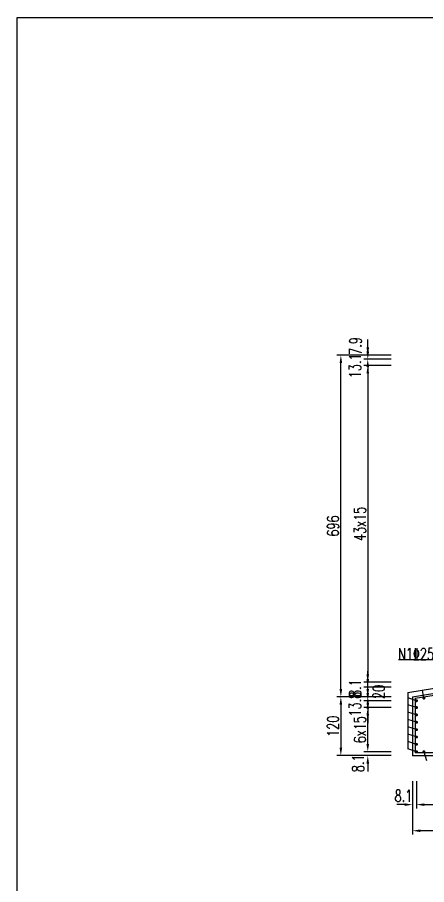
# Model space of a CAD drawing. Header units: millimetres. Extents: x -615 to 27787, y -21564 to 7677.
# Drawn here: x 11828 to 12663, y 962 to 2729 of the extents above; entities that cross this region are included whole.
import ezdxf

# ---------------------------------------------------------------- set-up
doc = ezdxf.new("R2010")
doc.units = ezdxf.units.MM
doc.header["$LTSCALE"] = 0.25
for name, color, linetype in [('文字', 7, 'Continuous'), ('标注', 7, 'Continuous'), ('次轮廓线', 7, 'Continuous'), ('钢筋', 1, 'Continuous')]:
    doc.layers.add(name, color=color, linetype=linetype)
doc.styles.get("Standard").update_dxf_attribs({"font": 'simplex1.shx', "width": 0.7, "bigfont": 'hztxt.shx'})
doc.dimstyles.new('80', dxfattribs={"dimscale": 8, "dimtxt": 3, "dimasz": 2, "dimexe": 1, "dimexo": 1, "dimgap": 0.5, "dimtad": 1, "dimdec": 1, "dimdsep": 46, "dimtxsty": 'Standard', "dimcen": 0.5, "dimadec": 0, "dimazin": 0, "dimtfac": 1, "dimtdec": 1, "dimtofl": 0, "dimtmove": 2, "dimatfit": 3, "dimfxl": 0, "dimtolj": 1, "dimtzin": 0, "dimarcsym": 0})

# ---------------------------------------------------------------- blocks, each defined once
blk = doc.blocks.new('点筋')
at = {"layer": '钢筋', "const_width": 3}
blk.add_lwpolyline([(-1.5, 0, 1), (1.5, 0, 1)], format="xyb", close=True, dxfattribs=at)
blk = doc.blocks.new('*D81')
at = {"layer": 'Defpoints', "color": 0}
for p in [(12634, 1224.8), (12642.1, 1232.8), (12642.1, 1125)]:
    blk.add_point(p, dxfattribs=at)
at = {"layer": '标注', "color": 0, "lineweight": -2}
for p, q in [((12634, 1173), (12634, 1117)), ((12642.1, 1173), (12642.1, 1117)), ((12618, 1125), (12602, 1125)), ((12658.1, 1125), (12674.1, 1125))]:
    blk.add_line(p, q, dxfattribs=at)
at = {"layer": '标注', "color": 0}
for points in [[(12618, 1127.6), (12618, 1122.3), (12634, 1125)], [(12658.1, 1127.6), (12658.1, 1122.3), (12642.1, 1125)]]:
    blk.add_solid(points, dxfattribs=at)
at = {"layer": '标注', "color": 0, "insert": (12615.3, 1142.9), "char_height": 24, "attachment_point": 5}
blk.add_mtext('\\A1;8.1', dxfattribs=at)
blk = doc.blocks.new('*D66')
at = {"layer": 'Defpoints', "color": 0}
for p in [(12642.1, 1232.8), (14217.1, 1232.8), (14217.1, 1125)]:
    blk.add_point(p, dxfattribs=at)
at = {"layer": '标注', "color": 0, "lineweight": -2}
for p, q in [((12642.1, 1173), (12642.1, 1117)), ((14217.1, 1173), (14217.1, 1117)), ((12658.1, 1125), (14201.1, 1125))]:
    blk.add_line(p, q, dxfattribs=at)
at = {"layer": '标注', "color": 0}
for points in [[(12658.1, 1127.6), (12658.1, 1122.3), (12642.1, 1125)], [(14201.1, 1127.6), (14201.1, 1122.3), (14217.1, 1125)]]:
    blk.add_solid(points, dxfattribs=at)
at = {"layer": '标注', "color": 0, "insert": (13429.6, 1141), "char_height": 24, "attachment_point": 5}
blk.add_mtext('\\A1;105x15', dxfattribs=at)
blk = doc.blocks.new('*D82')
at = {"layer": 'Defpoints', "color": 0}
for p in [(12634, 1224.8), (14229, 1224.8), (12634, 1071.8)]:
    blk.add_point(p, dxfattribs=at)
at = {"layer": '标注', "color": 0, "lineweight": -2}
for p, q in [((12634, 1119.8), (12634, 1063.8)), ((14229, 1119.8), (14229, 1063.8)), ((14213, 1071.8), (12650, 1071.8))]:
    blk.add_line(p, q, dxfattribs=at)
at = {"layer": '标注', "color": 0}
for points in [[(12650, 1074.5), (12650, 1069.1), (12634, 1071.8)], [(14213, 1074.5), (14213, 1069.1), (14229, 1071.8)]]:
    blk.add_solid(points, dxfattribs=at)
at = {"layer": '标注', "color": 0, "insert": (13431.5, 1087.8), "char_height": 24, "attachment_point": 5}
blk.add_mtext('\\A1;1595', dxfattribs=at)
blk = doc.blocks.new('*D83')
at = {"layer": 'Defpoints', "color": 0}
for p in [(12542.6, 1232.8), (12634, 1224.8), (12642.1, 1232.8)]:
    blk.add_point(p, dxfattribs=at)
at = {"layer": '标注', "color": 0, "lineweight": -2}
for p, q in [((12542.6, 1248.8), (12542.6, 1264.8)), ((12590.6, 1232.8), (12534.6, 1232.8)), ((12590.6, 1224.8), (12534.6, 1224.8)), ((12542.6, 1208.8), (12542.6, 1192.8))]:
    blk.add_line(p, q, dxfattribs=at)
at = {"layer": '标注', "color": 0}
for points in [[(12539.9, 1248.8), (12545.3, 1248.8), (12542.6, 1232.8)], [(12539.9, 1208.8), (12545.3, 1208.8), (12542.6, 1224.8)]]:
    blk.add_solid(points, dxfattribs=at)
at = {"layer": '标注', "color": 0, "insert": (12522.8, 1209.2), "char_height": 24, "attachment_point": 5, "rotation": 90}
blk.add_mtext('\\A1;8.1', dxfattribs=at)
blk = doc.blocks.new('*D84')
at = {"layer": 'Defpoints', "color": 0}
for p in [(12634, 1344.8), (12487.7, 1224.8), (12634, 1224.8)]:
    blk.add_point(p, dxfattribs=at)
at = {"layer": '标注', "color": 0, "lineweight": -2}
for p, q in [((12535.7, 1344.8), (12479.7, 1344.8)), ((12487.7, 1328.8), (12487.7, 1240.8)), ((12535.7, 1224.8), (12479.7, 1224.8))]:
    blk.add_line(p, q, dxfattribs=at)
at = {"layer": '标注', "color": 0}
for points in [[(12485.1, 1328.8), (12490.4, 1328.8), (12487.7, 1344.8)], [(12485.1, 1240.8), (12490.4, 1240.8), (12487.7, 1224.8)]]:
    blk.add_solid(points, dxfattribs=at)
at = {"layer": '标注', "color": 0, "insert": (12471.7, 1284.8), "char_height": 24, "attachment_point": 5, "rotation": 90}
blk.add_mtext('\\A1;120', dxfattribs=at)
blk = doc.blocks.new('*D70')
at = {"layer": 'Defpoints', "color": 0}
for p in [(12542.6, 2040.8), (12754, 2040.8), (12762.1, 2032.8)]:
    blk.add_point(p, dxfattribs=at)
at = {"layer": '标注', "color": 0, "lineweight": -2}
for p, q in [((12542.6, 2056.8), (12542.6, 2072.8)), ((12590.6, 2040.8), (12534.6, 2040.8)), ((12590.6, 2032.8), (12534.6, 2032.8)), ((12542.6, 2016.8), (12542.6, 2000.8))]:
    blk.add_line(p, q, dxfattribs=at)
at = {"layer": '标注', "color": 0}
for points in [[(12539.9, 2056.8), (12545.3, 2056.8), (12542.6, 2040.8)], [(12539.9, 2016.8), (12545.3, 2016.8), (12542.6, 2032.8)]]:
    blk.add_solid(points, dxfattribs=at)
at = {"layer": '标注', "color": 0, "insert": (12517.6, 2059.7), "char_height": 24, "attachment_point": 5, "rotation": 90}
blk.add_mtext('\\A1;7.9', dxfattribs=at)
blk = doc.blocks.new('*D71')
at = {"layer": 'Defpoints', "color": 0}
for p in [(12761.9, 2019.7), (12542.6, 1374.7), (12761.9, 1374.7)]:
    blk.add_point(p, dxfattribs=at)
at = {"layer": '标注', "color": 0, "lineweight": -2}
for p, q in [((12590.6, 2019.7), (12534.6, 2019.7)), ((12542.6, 2003.7), (12542.6, 1390.7)), ((12590.6, 1374.7), (12534.6, 1374.7))]:
    blk.add_line(p, q, dxfattribs=at)
at = {"layer": '标注', "color": 0}
for points in [[(12539.9, 2003.7), (12545.3, 2003.7), (12542.6, 2019.7)], [(12539.9, 1390.7), (12545.3, 1390.7), (12542.6, 1374.7)]]:
    blk.add_solid(points, dxfattribs=at)
at = {"layer": '标注', "color": 0, "insert": (12526.6, 1697.2), "char_height": 24, "attachment_point": 5, "rotation": 90}
blk.add_mtext('\\A1;43x15', dxfattribs=at)
blk = doc.blocks.new('*D72')
at = {"layer": 'Defpoints', "color": 0}
for p in [(12542.6, 2032.8), (12762.1, 2032.8), (12761.9, 2019.7)]:
    blk.add_point(p, dxfattribs=at)
at = {"layer": '标注', "color": 0, "lineweight": -2}
for p, q in [((12542.6, 2048.8), (12542.6, 2064.8)), ((12590.6, 2032.8), (12534.6, 2032.8)), ((12590.6, 2019.7), (12534.6, 2019.7)), ((12542.6, 2003.7), (12542.6, 1987.7))]:
    blk.add_line(p, q, dxfattribs=at)
at = {"layer": '标注', "color": 0}
for points in [[(12539.9, 2048.8), (12545.3, 2048.8), (12542.6, 2032.8)], [(12539.9, 2003.7), (12545.3, 2003.7), (12542.6, 2019.7)]]:
    blk.add_solid(points, dxfattribs=at)
at = {"layer": '标注', "color": 0, "insert": (12516.6, 2019.3), "char_height": 24, "attachment_point": 5, "rotation": 90}
blk.add_mtext('\\A1;13.1', dxfattribs=at)
blk = doc.blocks.new('*D73')
at = {"layer": 'Defpoints', "color": 0}
for p in [(12487.7, 2040.8), (12754, 2040.8), (12634, 1344.8)]:
    blk.add_point(p, dxfattribs=at)
at = {"layer": '标注', "color": 0, "lineweight": -2}
for p, q in [((12535.7, 2040.8), (12479.7, 2040.8)), ((12487.7, 1360.8), (12487.7, 2024.8)), ((12535.7, 1344.8), (12479.7, 1344.8))]:
    blk.add_line(p, q, dxfattribs=at)
at = {"layer": '标注', "color": 0}
for points in [[(12485.1, 2024.8), (12490.4, 2024.8), (12487.7, 2040.8)], [(12485.1, 1360.8), (12490.4, 1360.8), (12487.7, 1344.8)]]:
    blk.add_solid(points, dxfattribs=at)
at = {"layer": '标注', "color": 0, "insert": (12471.7, 1692.8), "char_height": 24, "attachment_point": 5, "rotation": 90}
blk.add_mtext('\\A1;696', dxfattribs=at)
blk = doc.blocks.new('*D77')
at = {"color": 0, "lineweight": -2}
for p, q in [((12590.6, 1322.8), (12534.6, 1322.8)), ((12542.6, 1248.8), (12542.6, 1306.8)), ((12590.6, 1232.8), (12534.6, 1232.8))]:
    blk.add_line(p, q, dxfattribs=at)
at = {"color": 0}
for points in [[(12539.9, 1306.8), (12545.3, 1306.8), (12542.6, 1322.8)], [(12539.9, 1248.8), (12545.3, 1248.8), (12542.6, 1232.8)]]:
    blk.add_solid(points, dxfattribs=at)
at = {"layer": 'Defpoints', "color": 0}
for p in [(12542.6, 1322.8), (12642.1, 1322.8), (12642.1, 1232.8)]:
    blk.add_point(p, dxfattribs=at)
at = {"color": 0, "insert": (12526.6, 1277.8), "char_height": 24, "attachment_point": 5, "rotation": 90}
blk.add_mtext('\\A1;6x15', dxfattribs=at)
blk = doc.blocks.new('*D78')
at = {"color": 0, "lineweight": -2}
for p, q in [((12542.6, 1352.7), (12542.6, 1368.7)), ((12590.6, 1336.7), (12534.6, 1336.7)), ((12590.6, 1322.8), (12534.6, 1322.8)), ((12542.6, 1306.8), (12542.6, 1290.8))]:
    blk.add_line(p, q, dxfattribs=at)
at = {"color": 0}
for points in [[(12539.9, 1352.7), (12545.3, 1352.7), (12542.6, 1336.7)], [(12539.9, 1306.8), (12545.3, 1306.8), (12542.6, 1322.8)]]:
    blk.add_solid(points, dxfattribs=at)
at = {"layer": 'Defpoints', "color": 0}
for p in [(12542.6, 1336.7), (12642.1, 1336.7), (12642.1, 1322.8)]:
    blk.add_point(p, dxfattribs=at)
at = {"color": 0, "insert": (12516.6, 1329.8), "char_height": 24, "attachment_point": 5, "rotation": 90}
blk.add_mtext('\\A1;13.8', dxfattribs=at)
blk = doc.blocks.new('*D79')
at = {"color": 0, "lineweight": -2}
for p, q in [((12542.6, 1360.8), (12542.6, 1376.8)), ((12590.6, 1344.8), (12534.6, 1344.8)), ((12590.6, 1336.7), (12534.6, 1336.7)), ((12542.6, 1320.7), (12542.6, 1304.7))]:
    blk.add_line(p, q, dxfattribs=at)
at = {"color": 0}
for points in [[(12539.9, 1360.8), (12545.3, 1360.8), (12542.6, 1344.8)], [(12539.9, 1320.7), (12545.3, 1320.7), (12542.6, 1336.7)]]:
    blk.add_solid(points, dxfattribs=at)
at = {"layer": 'Defpoints', "color": 0}
for p in [(12542.6, 1344.8), (12634, 1344.8), (12642.1, 1336.7)]:
    blk.add_point(p, dxfattribs=at)
at = {"color": 0, "insert": (12516.6, 1362.5), "char_height": 24, "attachment_point": 5, "rotation": 90}
blk.add_mtext('\\A1;8.1', dxfattribs=at)
blk = doc.blocks.new('*D80')
at = {"color": 0, "lineweight": -2}
for p, q in [((12542.6, 1380.7), (12542.6, 1396.7)), ((12590.6, 1364.7), (12534.6, 1364.7)), ((12590.6, 1344.8), (12534.6, 1344.8)), ((12542.6, 1328.8), (12542.6, 1312.8))]:
    blk.add_line(p, q, dxfattribs=at)
at = {"color": 0}
for points in [[(12539.9, 1380.7), (12545.3, 1380.7), (12542.6, 1364.7)], [(12539.9, 1328.8), (12545.3, 1328.8), (12542.6, 1344.8)]]:
    blk.add_solid(points, dxfattribs=at)
at = {"layer": 'Defpoints', "color": 0}
for p in [(12542.6, 1364.7), (12761.9, 1364.7), (12634, 1344.8)]:
    blk.add_point(p, dxfattribs=at)
at = {"color": 0, "insert": (12565, 1354.7), "char_height": 24, "attachment_point": 5, "rotation": 90}
blk.add_mtext('\\A1;20', dxfattribs=at)

msp = doc.modelspace()

# ---------------------------------------------------------------- linework, layer by layer
for p, q in [((12605.04, 1420.85), (12695.03, 1420.85)), ((12624, 1353.23), (12744, 1373.23)), ((12624, 1353.23), (12624, 1238.63)), ((12657.08, 1342.1), (12654.38, 1358.3)), ((12642.08, 1336.68), (12624, 1342.47)), ((12642.08, 1322.84), (12624, 1328.63)), ((12642.08, 1307.84), (12624, 1313.63)), ((12642.08, 1292.84), (12624, 1298.63)), ((12642.08, 1277.84), (12624, 1283.63)), ((12642.08, 1262.84), (12624, 1268.63)), ((12642.08, 1247.84), (12624, 1253.63)), ((12642.08, 1232.84), (12624, 1238.63)), ((12657.08, 1232.84), (12662.7, 1214.76))]:
    msp.add_line(p, q)
msp.add_lwpolyline([(11827.96, 2729.43), (27787.22, 2729.43), (27787.22, -517.68), (11827.96, -517.68)], close=True)
at = {"layer": '次轮廓线'}
for p, q in [((12634, 1344.76), (12754, 1364.76)), ((12634, 1344.76), (12634, 1224.76)), ((14229, 1224.76), (12634, 1224.76))]:
    msp.add_line(p, q, dxfattribs=at)
at = {"layer": '钢筋'}
for p, q in [((12639.58, 1341.72), (12833.55, 1374.05)), ((12639.58, 1341.72), (12639.58, 1230.34)), ((14229, 1230.34), (12639.58, 1230.34))]:
    msp.add_line(p, q, dxfattribs=at)

# ---------------------------------------------------------------- block references
for p in [(12657.08, 1342.1), (12642.08, 1336.68), (12642.08, 1322.84), (12642.08, 1307.84), (12642.08, 1292.84), (12642.08, 1277.84), (12642.08, 1262.84), (12642.08, 1247.84), (12642.08, 1232.84), (12657.08, 1232.84)]:
    msp.add_blockref('点筋', p)

# ---------------------------------------------------------------- texts
at = {"layer": '文字', "width": 0.7}
msp.add_text('N1%%13225@10', height=24, rotation=360, dxfattribs=at).set_placement((12604.3, 1419.92))

# ---------------------------------------------------------------- dimensions: what is measured, and where the dimension line sits
for base, p1, p2, picture, middle in [((12542.59, 1364.74), (12634, 1344.76), (12761.94, 1364.74), '*D80', (12564.98, 1354.75)), ((12542.59, 1344.76), (12642.08, 1336.68), (12634, 1344.76), '*D79', (12516.59, 1362.47))]:
    dim = msp.add_linear_dim(base=base, p1=p1, p2=p2, angle=90, dimstyle='80')
    dim.commit()
    dim.dimension.update_dxf_attribs({"geometry": picture, "text_midpoint": middle, "dimtype": 160})
dim = msp.add_linear_dim(base=(12542.59, 1336.68), p1=(12642.08, 1322.84), p2=(12642.08, 1336.68), angle=90, dimstyle='80')
dim.commit()
dim.dimension.update_dxf_attribs({"geometry": '*D78', "text_midpoint": (12516.59, 1329.76)})
dim = msp.add_linear_dim(base=(12542.59, 1322.84), p1=(12642.08, 1232.84), p2=(12642.08, 1322.84), angle=90, text='6x15', dimstyle='80')
dim.commit()
dim.dimension.update_dxf_attribs({"geometry": '*D77', "text_midpoint": (12526.59, 1277.84)})
at = {"layer": '标注'}
for base, p1, p2, picture, middle in [((12542.59, 2040.76), (12762.08, 2032.84), (12754, 2040.76), '*D70', (12517.63, 2059.68)), ((12542.59, 2032.84), (12761.94, 2019.74), (12762.08, 2032.84), '*D72', (12516.59, 2019.35)), ((12542.59, 1232.84), (12634, 1224.76), (12642.08, 1232.84), '*D83', (12522.81, 1209.17))]:
    dim = msp.add_linear_dim(base=base, p1=p1, p2=p2, angle=90, dimstyle='80', dxfattribs=at)
    dim.commit()
    dim.dimension.update_dxf_attribs({"geometry": picture, "text_midpoint": middle, "dimtype": 160})
for base, p2, picture, middle in [((12487.72, 2040.76), (12754, 2040.76), '*D73', (12471.72, 1692.76)), ((12487.72, 1224.76), (12634, 1224.76), '*D84', (12471.72, 1284.76))]:
    dim = msp.add_linear_dim(base=base, p1=(12634, 1344.76), p2=p2, angle=90, dimstyle='80', dxfattribs=at)
    dim.commit()
    dim.dimension.update_dxf_attribs({"geometry": picture, "text_midpoint": middle})
dim = msp.add_linear_dim(base=(12542.59, 1374.74), p1=(12761.94, 2019.74), p2=(12761.94, 1374.74), angle=90, text='43x15', dimstyle='80', dxfattribs=at)
dim.commit()
dim.dimension.update_dxf_attribs({"geometry": '*D71', "text_midpoint": (12526.59, 1697.24)})
dim = msp.add_linear_dim(base=(12642.08, 1124.97), p1=(12634, 1224.76), p2=(12642.08, 1232.84), dimstyle='80', dxfattribs=at)
dim.commit()
dim.dimension.update_dxf_attribs({"geometry": '*D81', "text_midpoint": (12615.32, 1142.91), "dimtype": 160})
dim = msp.add_linear_dim(base=(12634, 1071.81), p1=(14229, 1224.76), p2=(12634, 1224.76), dimstyle='80', dxfattribs=at)
dim.commit()
dim.dimension.update_dxf_attribs({"geometry": '*D82', "text_midpoint": (13431.5, 1087.81)})
dim = msp.add_linear_dim(base=(14217.08, 1124.97), p1=(12642.08, 1232.84), p2=(14217.08, 1232.84), text='105x15', dimstyle='80', dxfattribs=at)
dim.commit()
dim.dimension.update_dxf_attribs({"geometry": '*D66', "text_midpoint": (13429.58, 1140.97)})

doc.saveas('drawing.dxf')
